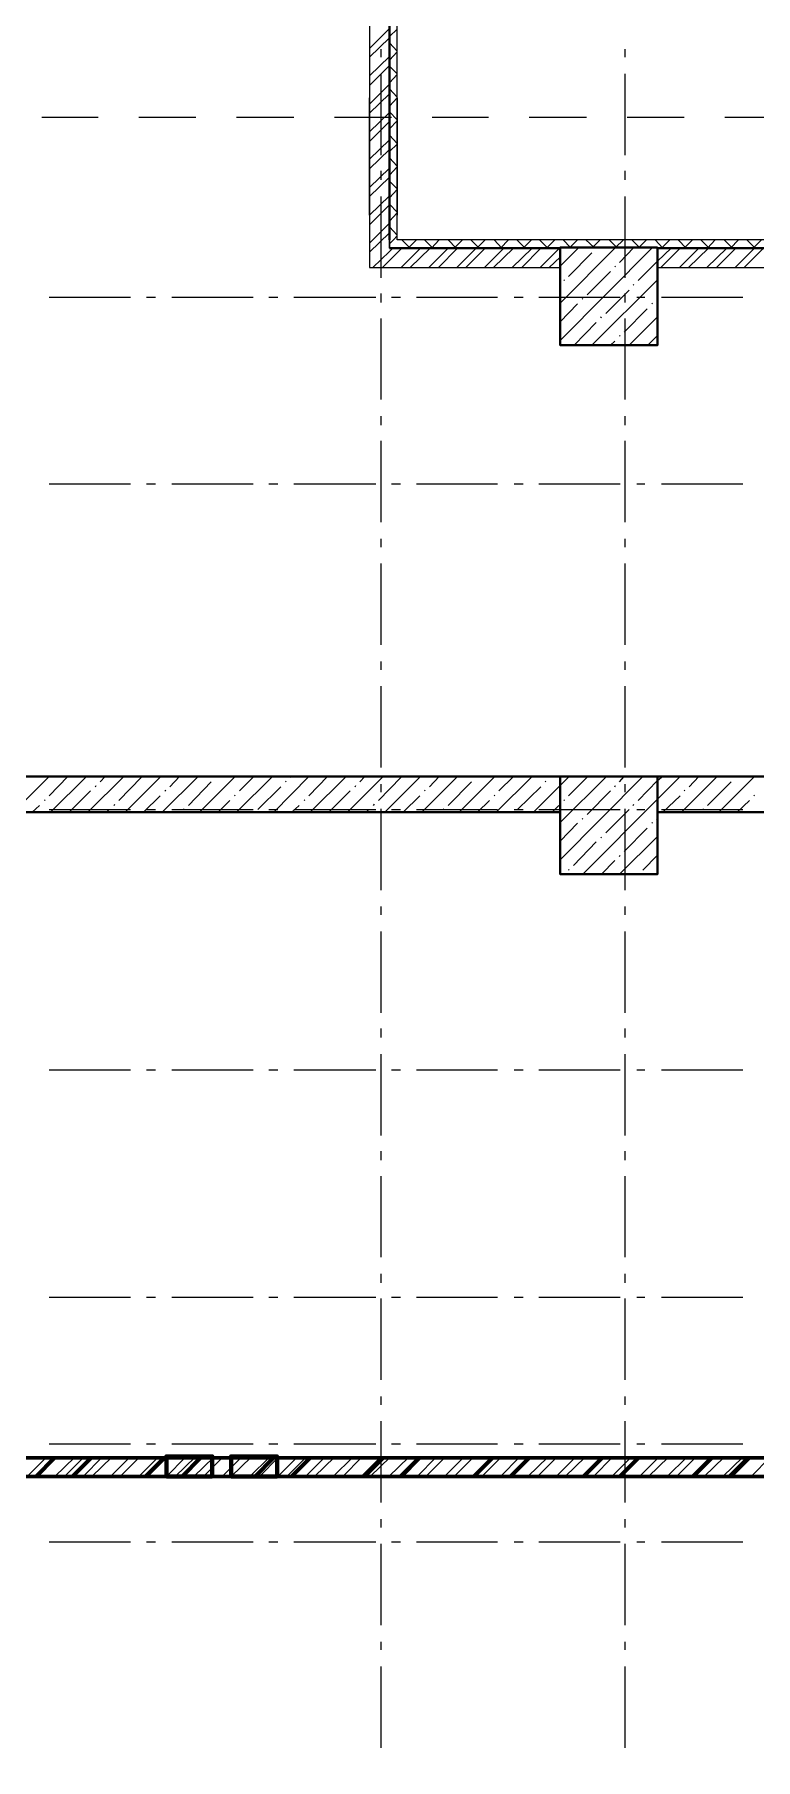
# Model space of a CAD drawing. Header units: millimetres. Extents: x -249154 to 415037, y -45458 to 354837.
# Drawn here: x -215240 to -210804, y 10678 to 21286 of the extents above; entities that cross this region are included whole.
import ezdxf

# ---------------------------------------------------------------- set-up
doc = ezdxf.new("R2010")
doc.units = ezdxf.units.MM
doc.layers.add('501 заделка отвертсии ком', color=5, linetype='Continuous', lineweight=158)
doc.layers.add('6.1.2) Кирпич 4 вып 60 п.', color=30, linetype='Continuous', lineweight=60)

msp = doc.modelspace()

# ---------------------------------------------------------------- hatches: boundary and pattern name
at = {"layer": '6.1.2) Кирпич 4 вып 60 п.', "ltscale": 0.5}
h = msp.add_hatch(dxfattribs=at)
h.set_pattern_fill('ANSI32', color=256, scale=50)
h.paths.add_polyline_path([(-203701.9, 12419.5), (-203820.5, 12419.5), (-203820.5, 15300.2), (-203701.9, 15300.2)])
h.paths.add_polyline_path([(-209903.9, 12419.5), (-203820.5, 12419.5), (-203820.5, 12538.1), (-209903.9, 12538.1)])
h.paths.add_polyline_path([(-214458, 9415.9), (-213458.2, 9415.9), (-213458.2, 9297.3), (-214458, 9297.3)])
h.paths.add_polyline_path([(-215559.5, 9415.9), (-217359.9, 9415.9), (-217359.9, 9297.3), (-215559.5, 9297.3)])
h.paths.add_polyline_path([(-210403.8, 12419.5), (-215911.1, 12419.5), (-215911.1, 12533.9), (-210403.8, 12533.9)])
h.paths.add_polyline_path([(-221863.1, 9297.3), (-217961.5, 9297.3), (-217961.5, 9415.9), (-221863.1, 9415.9)])
h.paths.add_polyline_path([(-226396, 9415.9), (-222464.7, 9415.9), (-222464.7, 9297.3), (-226396, 9297.3)])
h.paths.add_polyline_path([(-219020.5, 12538.1), (-216411, 12538.1), (-216411, 12419.5), (-219020.5, 12419.5)])
h.paths.add_polyline_path([(-223362.8, 12419.5), (-220126.2, 12419.5), (-220126.2, 12538.1), (-223362.8, 12538.1)])
h.paths.add_polyline_path([(-223362.8, 12919.4), (-223485.7, 12919.4), (-223485.7, 16122.1), (-223362.8, 16122.1)])
h.paths.add_polyline_path([(-226069.8, 12419.5), (-223866.9, 12419.5), (-223866.9, 12538.1), (-226069.8, 12538.1)])

# ---------------------------------------------------------------- linework, layer by layer
at = {"lineweight": 9}
for points in [[(-213055.8, 24586.3), (-203312.2, 24586.3), (-203312.2, 24709.1), (-213055.8, 24709.1), (-213055.8, 28411.7), (-213178.6, 28411.7), (-213178.6, 19854.3), (-213055.8, 19854.3), (-212005.2, 19854.3), (-212005.2, 19972.9), (-213055.8, 19972.9), (-213055.8, 20023.7)], [(-211407.8, 19972.9), (-211407.8, 19854.3), (-208205.2, 19854.3), (-208205.2, 19972.9)], [(-215911.1, 12419.5), (-210403.8, 12419.5), (-210403.8, 12538.1), (-215911.1, 12538.1)]]:
    msp.add_lwpolyline(points, close=True, dxfattribs=at)
for points in [[(-203151.2, 16723.6), (-203151.2, 16770.2), (-203651.1, 16770.2), (-203651.1, 19972.9), (-203651.1, 20023.7), (-213009.2, 20023.7), (-213009.2, 24586.3), (-213055.8, 24586.3)], [(-213178.6, 21201.4), (-213055.8, 21324.3)], [(-213178.6, 21146.4), (-213055.8, 21265)], [(-213055.8, 21273.5), (-213009.2, 21320.1)], [(-213009.2, 21184.5), (-213055.8, 21235.3)], [(-213178.6, 21032), (-213055.8, 21150.6)], [(-213106.6, 21146.4), (-213106.6, 21197.2)], [(-213055.8, 21129.4), (-213009.2, 21180.3)], [(-211606.9, 21146.4), (-211606.9, 21197.2)], [(-213178.6, 20972.7), (-213055.8, 21095.5)], [(-213106.6, 20544.8), (-213106.6, 21044.7)], [(-213009.2, 21044.7), (-213055.8, 21091.3)], [(-213055.8, 20989.6), (-213009.2, 21040.5)], [(-211606.9, 20544.8), (-211606.9, 21044.7)], [(-213178.6, 20858.3), (-213055.8, 20981.2)], [(-213178.6, 20803.2), (-213055.8, 20921.8)], [(-213009.2, 20900.7), (-213055.8, 20951.5)], [(-213178.6, 20176.3), (-213178.6, 20896.4)], [(-213178.6, 20688.8), (-213055.8, 20807.5)], [(-213055.8, 20845.6), (-213009.2, 20896.4)], [(-213009.2, 20760.9), (-213055.8, 20811.7)], [(-213009.2, 20896.4), (-213009.2, 20176.3)], [(-215195.1, 20777.8), (-214847.8, 20777.8)], [(-214597.8, 20777.8), (-214246.2, 20777.8)], [(-213996.2, 20777.8), (-213644.6, 20777.8)], [(-213394.7, 20777.8), (-213043.1, 20777.8)], [(-213178.6, 20629.5), (-213055.8, 20752.4)], [(-213055.8, 20705.8), (-213009.2, 20756.6)], [(-212793.1, 20777.8), (-212445.7, 20777.8)], [(-212195.8, 20777.8), (-211844.2, 20777.8)], [(-211594.2, 20777.8), (-211242.6, 20777.8)], [(-210992.7, 20777.8), (-210641.1, 20777.8)], [(-213178.6, 20519.4), (-213055.8, 20638)], [(-213009.2, 20616.8), (-213055.8, 20667.7)], [(-213055.8, 20566), (-213009.2, 20612.6)], [(-213178.6, 20460.1), (-213055.8, 20578.7)], [(-213009.2, 20477), (-213055.8, 20527.9)], [(-213178.6, 20345.7), (-213055.8, 20464.3)], [(-213178.6, 20290.6), (-213055.8, 20409.2)], [(-213106.6, 20392.3), (-213106.6, 20447.4)], [(-213055.8, 20422), (-213009.2, 20472.8)], [(-213009.2, 20337.2), (-213055.8, 20383.8)], [(-211606.9, 20392.3), (-211606.9, 20447.4)], [(-213178.6, 20176.3), (-213055.8, 20294.9)], [(-213106.6, 19790.7), (-213106.6, 20290.6)], [(-213055.8, 20282.2), (-213009.2, 20333)], [(-211606.9, 19790.7), (-211606.9, 20290.6)], [(-213178.6, 20116.9), (-213055.8, 20239.8)], [(-213009.2, 20193.2), (-213055.8, 20244)], [(-213055.8, 20138.1), (-213009.2, 20189)], [(-213178.6, 20002.6), (-213055.8, 20125.4)], [(-213178.6, 19947.5), (-213055.8, 20066.1)], [(-213009.2, 20053.4), (-213055.8, 20104.2)], [(-213157.4, 19854.3), (-213055.8, 19951.7), (-213034.6, 19972.9)], [(-213098.1, 19854.3), (-213055.8, 19896.7), (-212979.5, 19972.9)], [(-213055.8, 19998.3), (-213030.4, 20023.7), (-213009.2, 20049.2)], [(-213055.8, 20023.7), (-213055.8, 19972.9)], [(-212983.8, 19854.3), (-212865.1, 19972.9)], [(-212928.7, 19972.9), (-212979.5, 20023.7)], [(-212941.4, 19972.9), (-212890.6, 20023.7)], [(-212928.7, 19854.3), (-212805.8, 19972.9)], [(-212788.9, 19972.9), (-212839.7, 20023.7)], [(-212814.3, 19854.3), (-212695.7, 19972.9)], [(-212797.4, 19972.9), (-212750.8, 20023.7)], [(-212755, 19854.3), (-212636.4, 19972.9)], [(-212644.9, 19972.9), (-212695.7, 20023.7)], [(-212657.6, 19972.9), (-212606.7, 20023.7)], [(-212640.6, 19854.3), (-212522, 19972.9)], [(-212585.5, 19854.3), (-212466.9, 19972.9)], [(-212505.1, 19972.9), (-212555.9, 20023.7)], [(-212517.8, 19972.9), (-212466.9, 20023.7)], [(-212471.2, 19854.3), (-212352.5, 19972.9)], [(-212416.1, 19854.3), (-212293.2, 19972.9)], [(-212365.3, 19972.9), (-212411.9, 20023.7)], [(-212373.7, 19972.9), (-212322.9, 20023.7)], [(-212301.7, 19854.3), (-212178.9, 19972.9)], [(-212221.2, 19972.9), (-212272.1, 20023.7)], [(-212242.4, 19854.3), (-212123.8, 19972.9)], [(-212233.9, 19972.9), (-212183.1, 20023.7)], [(-212081.4, 19972.9), (-212132.3, 20023.7)], [(-212128, 19854.3), (-212009.4, 19972.9)], [(-212089.9, 19972.9), (-212039.1, 20023.7)], [(-212005.2, 19862.8), (-211890.8, 19977.1)], [(-212005.2, 19634), (-211666.3, 19977.1)], [(-212005.2, 19405.2), (-211437.5, 19977.1)], [(-212005.2, 19977.1), (-212005.2, 19977.1)], [(-211941.6, 19977.1), (-211988.2, 20023.7)], [(-211945.9, 19977.1), (-211899.3, 20023.7)], [(-211797.6, 19977.1), (-211848.4, 20023.7)], [(-211806.1, 19977.1), (-211759.5, 20023.7)], [(-211784.9, 19972.9), (-211780.6, 19977.1)], [(-211657.8, 19977.1), (-211704.4, 20023.7)], [(-211666.3, 19977.1), (-211615.4, 20023.7)], [(-211640.8, 19883.9), (-211551.9, 19977.1)], [(-211518, 19977.1), (-211564.6, 20023.7)], [(-211522.2, 19977.1), (-211475.6, 20023.7)], [(-211373.9, 19972.9), (-211420.5, 20023.7)], [(-211407.8, 19892.4), (-211323.1, 19972.9)], [(-211386.7, 19854.3), (-211268, 19972.9)], [(-211382.4, 19972.9), (-211331.6, 20023.7)], [(-211229.9, 19972.9), (-211280.7, 20023.7)], [(-211272.3, 19854.3), (-211153.7, 19972.9)], [(-211242.6, 19972.9), (-211191.8, 20023.7)], [(-211217.2, 19854.3), (-211094.3, 19972.9)], [(-211090.1, 19972.9), (-211140.9, 20023.7)], [(-211102.8, 19854.3), (-210980, 19972.9)], [(-211098.6, 19972.9), (-211052, 20023.7)], [(-211043.5, 19854.3), (-210924.9, 19972.9)], [(-210946.1, 19972.9), (-210996.9, 20023.7)], [(-210958.8, 19972.9), (-210908, 20023.7)], [(-210929.1, 19854.3), (-210810.5, 19972.9)], [(-210874.1, 19854.3), (-210755.4, 19972.9)], [(-210806.3, 19972.9), (-210857.1, 20023.7)], [(-210819, 19972.9), (-210768.2, 20023.7)], [(-212072.9, 19854.3), (-212005.2, 19917.8)], [(-211954.3, 19799.2), (-211810.3, 19943.3)], [(-211670.5, 19858.5), (-211666.3, 19862.8)], [(-211526.5, 19773.8), (-211407.8, 19892.4)], [(-211984, 19773.8), (-211979.7, 19778)], [(-211839.9, 19684.8), (-211695.9, 19828.9)], [(-211810.3, 19375.6), (-211407.8, 19778)], [(-211556.1, 19744.1), (-211551.9, 19748.4)], [(-215148.5, 19672.1), (-214648.6, 19672.1)], [(-214551.2, 19672.1), (-214496.1, 19672.1)], [(-214394.5, 19672.1), (-213894.6, 19672.1)], [(-213797.1, 19672.1), (-213742.1, 19672.1)], [(-213644.6, 19672.1), (-213140.5, 19672.1)], [(-213106.6, 19638.2), (-213106.6, 19693.3)], [(-213043.1, 19672.1), (-212988, 19672.1)], [(-212890.6, 19672.1), (-212390.7, 19672.1)], [(-212289, 19672.1), (-212233.9, 19672.1)], [(-212136.5, 19672.1), (-211636.6, 19672.1)], [(-212005.2, 19519.6), (-211899.3, 19629.8)], [(-211869.6, 19659.4), (-211865.4, 19663.7)], [(-211725.6, 19570.5), (-211581.5, 19714.5)], [(-211606.9, 19638.2), (-211606.9, 19693.3)], [(-211534.9, 19672.1), (-211484.1, 19672.1)], [(-211441.7, 19629.8), (-211437.5, 19634)], [(-211412.1, 19659.4), (-211407.8, 19663.7)], [(-211382.4, 19672.1), (-210882.5, 19672.1)], [(-213106.6, 19040.9), (-213106.6, 19540.8)], [(-211755.2, 19545), (-211751, 19549.3)], [(-211611.2, 19456.1), (-211471.4, 19600.1)], [(-211606.9, 19040.9), (-211606.9, 19540.8)], [(-211581.5, 19375.6), (-211407.8, 19549.3)], [(-211920.4, 19375.6), (-211784.9, 19515.4)], [(-211640.8, 19430.7), (-211636.6, 19434.9)], [(-211467.1, 19375.6), (-211407.8, 19434.9)], [(-211695.9, 19375.6), (-211670.5, 19401)], [(-213106.6, 18884.2), (-213106.6, 18939.2)], [(-211606.9, 18884.2), (-211606.9, 18939.2)], [(-213106.6, 18286.8), (-213106.6, 18786.7)], [(-211606.9, 18286.8), (-211606.9, 18786.7)], [(-215148.5, 18524.1), (-214648.6, 18524.1)], [(-214551.2, 18524.1), (-214496.1, 18524.1)], [(-214394.5, 18524.1), (-213894.6, 18524.1)], [(-213797.1, 18524.1), (-213742.1, 18524.1)], [(-213644.6, 18524.1), (-213140.5, 18524.1)], [(-213043.1, 18524.1), (-212988, 18524.1)], [(-212890.6, 18524.1), (-212390.7, 18524.1)], [(-212289, 18524.1), (-212233.9, 18524.1)], [(-212136.5, 18524.1), (-211636.6, 18524.1)], [(-211534.9, 18524.1), (-211484.1, 18524.1)], [(-211382.4, 18524.1), (-210882.5, 18524.1)], [(-213106.6, 18134.3), (-213106.6, 18185.2)], [(-211606.9, 18134.3), (-211606.9, 18185.2)], [(-213106.6, 17532.8), (-213106.6, 18032.7)], [(-211606.9, 17532.8), (-211606.9, 18032.7)], [(-213106.6, 17380.3), (-213106.6, 17431.1)], [(-211606.9, 17380.3), (-211606.9, 17431.1)], [(-213106.6, 16778.7), (-213106.6, 17278.6)], [(-211606.9, 16778.7), (-211606.9, 17278.6)], [(-215368.8, 16503.3), (-215148.5, 16723.6)], [(-215148.5, 16605), (-215034.1, 16723.6)], [(-215140.1, 16503.3), (-214919.8, 16723.6)], [(-214911.3, 16503.3), (-214691, 16723.6)], [(-214864.7, 16660.1), (-214860.5, 16668.6)], [(-214835, 16689.7), (-214805.4, 16723.6)], [(-214720.7, 16575.4), (-214580.9, 16719.4)], [(-214682.5, 16503.3), (-214462.2, 16723.6)], [(-214453.8, 16503.3), (-214233.5, 16723.6)], [(-214407.2, 16660.1), (-214347.9, 16723.6)], [(-214292.8, 16545.7), (-214153, 16689.7)], [(-214225, 16503.3), (-214004.7, 16723.6)], [(-214123.3, 16719.4), (-214119.1, 16723.6)], [(-213996.2, 16503.3), (-213776, 16723.6)], [(-213979.3, 16634.7), (-213890.3, 16723.6)], [(-213864.9, 16520.3), (-213725.1, 16660.1)], [(-213767.5, 16503.3), (-213551.4, 16723.6)], [(-213695.5, 16689.7), (-213691.2, 16694)], [(-213665.8, 16719.4), (-213661.6, 16723.6)], [(-213551.4, 16605), (-213437, 16723.6)], [(-213543, 16503.3), (-213322.7, 16723.6)], [(-213314.2, 16503.3), (-213093.9, 16723.6)], [(-213267.6, 16660.1), (-213263.4, 16668.6)], [(-213237.9, 16689.7), (-213208.3, 16723.6)], [(-213123.6, 16575.4), (-212983.8, 16719.4)], [(-213106.6, 16626.2), (-213106.6, 16677)], [(-213085.4, 16503.3), (-212865.1, 16723.6)], [(-212856.7, 16503.3), (-212636.4, 16723.6)], [(-212810.1, 16660.1), (-212750.8, 16723.6)], [(-212695.7, 16545.7), (-212551.7, 16689.7)], [(-212627.9, 16503.3), (-212407.6, 16723.6)], [(-212526.2, 16719.4), (-212522, 16723.6)], [(-212399.1, 16503.3), (-212178.9, 16723.6)], [(-212382.2, 16634.7), (-212293.2, 16723.6)], [(-212267.8, 16520.3), (-212123.8, 16660.1)], [(-212170.4, 16503.3), (-212005.2, 16668.6), (-211950.1, 16723.6)], [(-212098.4, 16689.7), (-212094.1, 16694)], [(-212068.7, 16719.4), (-212064.5, 16723.6)], [(-212005.2, 16439.8), (-211721.3, 16723.6)], [(-212005.2, 16211), (-211496.8, 16723.6)], [(-211954.3, 16605), (-211835.7, 16723.6)], [(-211865.4, 16122.1), (-211407.8, 16583.8), (-211268, 16723.6)], [(-211670.5, 16660.1), (-211666.3, 16668.6)], [(-211640.8, 16689.7), (-211611.2, 16723.6)], [(-211606.9, 16626.2), (-211606.9, 16677)], [(-211526.5, 16575.4), (-211407.8, 16698.2), (-211382.4, 16719.4)], [(-211259.6, 16503.3), (-211039.3, 16723.6)], [(-211213, 16660.1), (-211153.7, 16723.6)], [(-211098.6, 16545.7), (-210954.6, 16689.7)], [(-211030.8, 16503.3), (-210810.5, 16723.6)], [(-210929.1, 16719.4), (-210924.9, 16723.6)], [(-215178.2, 16575.4), (-215173.9, 16579.6)], [(-215025.7, 16503.3), (-214894.3, 16634.7)], [(-214750.3, 16545.7), (-214746.1, 16554.2)], [(-214568.2, 16503.3), (-214466.5, 16605)], [(-214436.8, 16634.7), (-214432.6, 16638.9)], [(-214110.6, 16503.3), (-214038.6, 16575.4)], [(-214009, 16605), (-214004.7, 16609.2)], [(-213581.1, 16575.4), (-213576.8, 16579.6)], [(-213428.6, 16503.3), (-213297.2, 16634.7)], [(-213153.2, 16545.7), (-213149, 16554.2)], [(-212971, 16503.3), (-212869.4, 16605)], [(-212839.7, 16634.7), (-212835.5, 16638.9)], [(-212513.5, 16503.3), (-212441.5, 16575.4)], [(-212411.9, 16605), (-212407.6, 16609.2)], [(-211984, 16575.4), (-211979.7, 16579.6)], [(-211839.9, 16490.6), (-211695.9, 16634.7)], [(-211556.1, 16545.7), (-211551.9, 16554.2)], [(-211373.9, 16503.3), (-211268, 16605)], [(-211242.6, 16634.7), (-211238.4, 16638.9)], [(-210916.4, 16503.3), (-210840.2, 16575.4)], [(-210814.8, 16605), (-210810.5, 16609.2)], [(-215254.4, 16503.3), (-215207.8, 16545.7)], [(-215148.5, 16520.3), (-214648.6, 16520.3)], [(-214796.9, 16503.3), (-214780, 16520.3)], [(-214551.2, 16520.3), (-214496.1, 16520.3)], [(-214394.5, 16520.3), (-213894.6, 16520.3)], [(-214322.4, 16520.3), (-214318.2, 16524.5)], [(-213797.1, 16520.3), (-213742.1, 16520.3)], [(-213657.3, 16503.3), (-213610.7, 16545.7)], [(-213644.6, 16520.3), (-213140.5, 16520.3)], [(-213199.8, 16503.3), (-213182.9, 16520.3)], [(-213106.6, 16024.6), (-213106.6, 16524.5)], [(-213043.1, 16520.3), (-212988, 16520.3)], [(-212890.6, 16520.3), (-212390.7, 16520.3)], [(-212725.3, 16520.3), (-212721.1, 16524.5)], [(-212289, 16520.3), (-212233.9, 16520.3)], [(-212136.5, 16520.3), (-211636.6, 16520.3)], [(-212056, 16503.3), (-212013.6, 16545.7)], [(-211869.6, 16461), (-211865.4, 16465.2)], [(-211725.6, 16376.3), (-211581.5, 16520.3)], [(-211606.9, 16024.6), (-211606.9, 16524.5)], [(-211534.9, 16520.3), (-211484.1, 16520.3)], [(-211412.1, 16461), (-211407.8, 16469.5)], [(-211382.4, 16520.3), (-210882.5, 16520.3)], [(-211128.2, 16520.3), (-211124, 16524.5)], [(-212005.2, 16325.4), (-211899.3, 16435.6)], [(-211755.2, 16346.6), (-211751, 16350.8)], [(-211640.8, 16122.1), (-211407.8, 16355.1)], [(-211611.2, 16261.9), (-211471.4, 16405.9)], [(-211441.7, 16435.6), (-211437.5, 16439.8)], [(-211924.7, 16177.1), (-211784.9, 16321.2)], [(-211640.8, 16232.2), (-211636.6, 16240.7)], [(-211496.8, 16147.5), (-211407.8, 16240.7)], [(-211954.3, 16147.5), (-211950.1, 16151.7)], [(-211751, 16122.1), (-211670.5, 16206.8)], [(-211526.5, 16122.1), (-211522.2, 16126.3)], [(-211412.1, 16122.1), (-211407.8, 16126.3)], [(-213106.6, 15872.1), (-213106.6, 15923)], [(-211606.9, 15872.1), (-211606.9, 15923)], [(-213106.6, 15270.6), (-213106.6, 15770.5)], [(-211606.9, 15270.6), (-211606.9, 15770.5)], [(-213106.6, 15118.1), (-213106.6, 15173.1)], [(-211606.9, 15118.1), (-211606.9, 15173.1)], [(-213106.6, 14516.5), (-213106.6, 15016.4)], [(-211606.9, 14516.5), (-211606.9, 15016.4)], [(-215148.5, 14918.9), (-214648.6, 14918.9)], [(-214551.2, 14918.9), (-214496.1, 14918.9)], [(-214394.5, 14918.9), (-213894.6, 14918.9)], [(-213797.1, 14918.9), (-213742.1, 14918.9)], [(-213644.6, 14918.9), (-213140.5, 14918.9)], [(-213043.1, 14918.9), (-212988, 14918.9)], [(-212890.6, 14918.9), (-212390.7, 14918.9)], [(-212289, 14918.9), (-212233.9, 14918.9)], [(-212136.5, 14918.9), (-211636.6, 14918.9)], [(-211534.9, 14918.9), (-211484.1, 14918.9)], [(-211382.4, 14918.9), (-210882.5, 14918.9)], [(-213106.6, 14364), (-213106.6, 14419.1)], [(-211606.9, 14364), (-211606.9, 14419.1)], [(-213106.6, 13766.7), (-213106.6, 14266.6)], [(-211606.9, 13766.7), (-211606.9, 14266.6)], [(-213106.6, 13609.9), (-213106.6, 13665)], [(-211606.9, 13609.9), (-211606.9, 13665)], [(-215148.5, 13521), (-214648.6, 13521)], [(-214551.2, 13521), (-214496.1, 13521)], [(-214394.5, 13521), (-213894.6, 13521)], [(-213797.1, 13521), (-213742.1, 13521)], [(-213644.6, 13521), (-213140.5, 13521)], [(-213106.6, 13012.6), (-213106.6, 13512.5)], [(-213043.1, 13521), (-212988, 13521)], [(-212890.6, 13521), (-212390.7, 13521)], [(-212289, 13521), (-212233.9, 13521)], [(-212136.5, 13521), (-211636.6, 13521)], [(-211606.9, 13012.6), (-211606.9, 13512.5)], [(-211534.9, 13521), (-211484.1, 13521)], [(-211382.4, 13521), (-210882.5, 13521)], [(-213106.6, 12860.1), (-213106.6, 12910.9)], [(-211606.9, 12860.1), (-211606.9, 12910.9)], [(-213106.6, 12258.5), (-213106.6, 12758.4)], [(-211606.9, 12258.5), (-211606.9, 12758.4)], [(-215284.1, 12419.5), (-215165.5, 12538.1)], [(-215229, 12419.5), (-215106.2, 12538.1)], [(-215148.5, 12618.6), (-214648.6, 12618.6)], [(-215114.6, 12419.5), (-214991.8, 12538.1)], [(-215055.3, 12419.5), (-214936.7, 12538.1)], [(-214940.9, 12419.5), (-214822.3, 12538.1)], [(-214885.9, 12419.5), (-214763, 12538.1)], [(-214771.5, 12419.5), (-214652.9, 12538.1)], [(-214712.2, 12419.5), (-214593.6, 12538.1)], [(-214597.8, 12419.5), (-214479.2, 12538.1)], [(-214551.2, 12618.6), (-214496.1, 12618.6)], [(-214542.7, 12419.5), (-214424.1, 12538.1)], [(-214428.4, 12419.5), (-214309.7, 12538.1)], [(-214394.5, 12618.6), (-213894.6, 12618.6)], [(-214373.3, 12419.5), (-214250.4, 12538.1)], [(-214258.9, 12419.5), (-214136, 12538.1)], [(-214199.6, 12419.5), (-214081, 12538.1)], [(-214085.2, 12419.5), (-213966.6, 12538.1)], [(-214030.1, 12419.5), (-213907.3, 12538.1)], [(-213915.8, 12419.5), (-213792.9, 12538.1)], [(-213856.4, 12419.5), (-213737.8, 12538.1)], [(-213797.1, 12618.6), (-213742.1, 12618.6)], [(-213742.1, 12419.5), (-213623.4, 12538.1)], [(-213687, 12419.5), (-213568.4, 12538.1)], [(-213644.6, 12618.6), (-213140.5, 12618.6)], [(-213572.6, 12419.5), (-213454, 12538.1)], [(-213517.5, 12419.5), (-213394.7, 12538.1)], [(-213403.2, 12419.5), (-213280.3, 12538.1)], [(-213343.8, 12419.5), (-213225.2, 12538.1)], [(-213229.5, 12419.5), (-213110.8, 12538.1)], [(-213174.4, 12419.5), (-213051.5, 12538.1)], [(-213060, 12419.5), (-212937.2, 12538.1)], [(-213043.1, 12618.6), (-212988, 12618.6)], [(-213000.7, 12419.5), (-212882.1, 12538.1)], [(-212890.6, 12618.6), (-212390.7, 12618.6)], [(-212886.3, 12419.5), (-212767.7, 12538.1)], [(-212831.3, 12419.5), (-212712.6, 12538.1)], [(-212716.9, 12419.5), (-212598.3, 12538.1)], [(-212657.6, 12419.5), (-212538.9, 12538.1)], [(-212547.4, 12419.5), (-212424.6, 12538.1)], [(-212488.1, 12419.5), (-212369.5, 12538.1)], [(-212373.7, 12419.5), (-212255.1, 12538.1)], [(-212318.7, 12419.5), (-212195.8, 12538.1)], [(-212289, 12618.6), (-212233.9, 12618.6)], [(-212204.3, 12419.5), (-212081.4, 12538.1)], [(-212145, 12419.5), (-212026.3, 12538.1)], [(-212136.5, 12618.6), (-211636.6, 12618.6)], [(-212030.6, 12419.5), (-211912, 12538.1)], [(-211975.5, 12419.5), (-211852.7, 12538.1)], [(-211861.1, 12419.5), (-211742.5, 12538.1)], [(-211801.8, 12419.5), (-211683.2, 12538.1)], [(-211687.4, 12419.5), (-211568.8, 12538.1)], [(-211632.4, 12419.5), (-211513.7, 12538.1)], [(-211534.9, 12618.6), (-211484.1, 12618.6)], [(-211518, 12419.5), (-211399.4, 12538.1)], [(-211462.9, 12419.5), (-211340.1, 12538.1)], [(-211382.4, 12618.6), (-210882.5, 12618.6)], [(-211348.5, 12419.5), (-211225.7, 12538.1)], [(-211289.2, 12419.5), (-211170.6, 12538.1)], [(-211174.8, 12419.5), (-211056.2, 12538.1)], [(-211119.8, 12419.5), (-210996.9, 12538.1)], [(-211005.4, 12419.5), (-210882.5, 12538.1)], [(-210946.1, 12419.5), (-210827.5, 12538.1)], [(-210831.7, 12419.5), (-210713.1, 12538.1)], [(-213106.6, 12106), (-213106.6, 12156.9)], [(-211606.9, 12106), (-211606.9, 12156.9)], [(-215148.5, 12017.1), (-214648.6, 12017.1)], [(-214551.2, 12017.1), (-214496.1, 12017.1)], [(-214394.5, 12017.1), (-213894.6, 12017.1)], [(-213797.1, 12017.1), (-213742.1, 12017.1)], [(-213644.6, 12017.1), (-213140.5, 12017.1)], [(-213106.6, 11504.5), (-213106.6, 12004.3)], [(-213043.1, 12017.1), (-212988, 12017.1)], [(-212890.6, 12017.1), (-212390.7, 12017.1)], [(-212289, 12017.1), (-212233.9, 12017.1)], [(-212136.5, 12017.1), (-211636.6, 12017.1)], [(-211606.9, 11504.5), (-211606.9, 12004.3)], [(-211534.9, 12017.1), (-211484.1, 12017.1)], [(-211382.4, 12017.1), (-210882.5, 12017.1)], [(-213106.6, 11351.9), (-213106.6, 11402.8)], [(-211606.9, 11351.9), (-211606.9, 11402.8)], [(-213106.6, 10750.4), (-213106.6, 11250.3)], [(-211606.9, 10750.4), (-211606.9, 11250.3)]]:
    msp.add_lwpolyline(points, dxfattribs=at)
at = {"lineweight": 40}
for points in [[(-213055.8, 24586.3), (-213055.8, 20023.7)], [(-213055.8, 19972.9), (-212005.2, 19972.9)], [(-211407.8, 19972.9), (-208205.2, 19972.9)], [(-203468.9, 15520.5), (-209903.9, 15520.5), (-209903.9, 16503.3), (-208205.2, 16503.3), (-208205.2, 16723.6), (-211407.8, 16723.6), (-211407.8, 16503.3), (-210124.2, 16503.3), (-210124.2, 14821.5), (-209903.9, 14821.5), (-209903.9, 15300.2), (-203350.3, 15300.2), (-203350.3, 15520.5)]]:
    msp.add_lwpolyline(points, dxfattribs=at)
for points in [[(-211407.8, 19977.1), (-212005.2, 19977.1), (-212005.2, 19375.6), (-211407.8, 19375.6)], [(-212005.2, 16723.6), (-215809.4, 16723.6), (-215809.4, 16503.3), (-212005.2, 16503.3)], [(-211407.8, 16723.6), (-212005.2, 16723.6), (-212005.2, 16122.1), (-211407.8, 16122.1)]]:
    msp.add_lwpolyline(points, close=True, dxfattribs=at)
at = {"layer": '501 заделка отвертсии ком', "ltscale": 0.5}
for points in [[(-214428.4, 12419.5), (-214145.8, 12419.5), (-214145.8, 12542.4), (-214428.4, 12542.4)], [(-214030.1, 12419.5), (-213747.6, 12419.5), (-213747.6, 12542.4), (-214030.1, 12542.4)]]:
    msp.add_lwpolyline(points, close=True, dxfattribs=at)
at = {"layer": '6.1.2) Кирпич 4 вып 60 п.', "ltscale": 0.5}
msp.add_lwpolyline([(-210403.8, 12419.5), (-215911.1, 12419.5), (-215911.1, 12533.9), (-210403.8, 12533.9)], close=True, dxfattribs=at)

doc.saveas('drawing.dxf')
